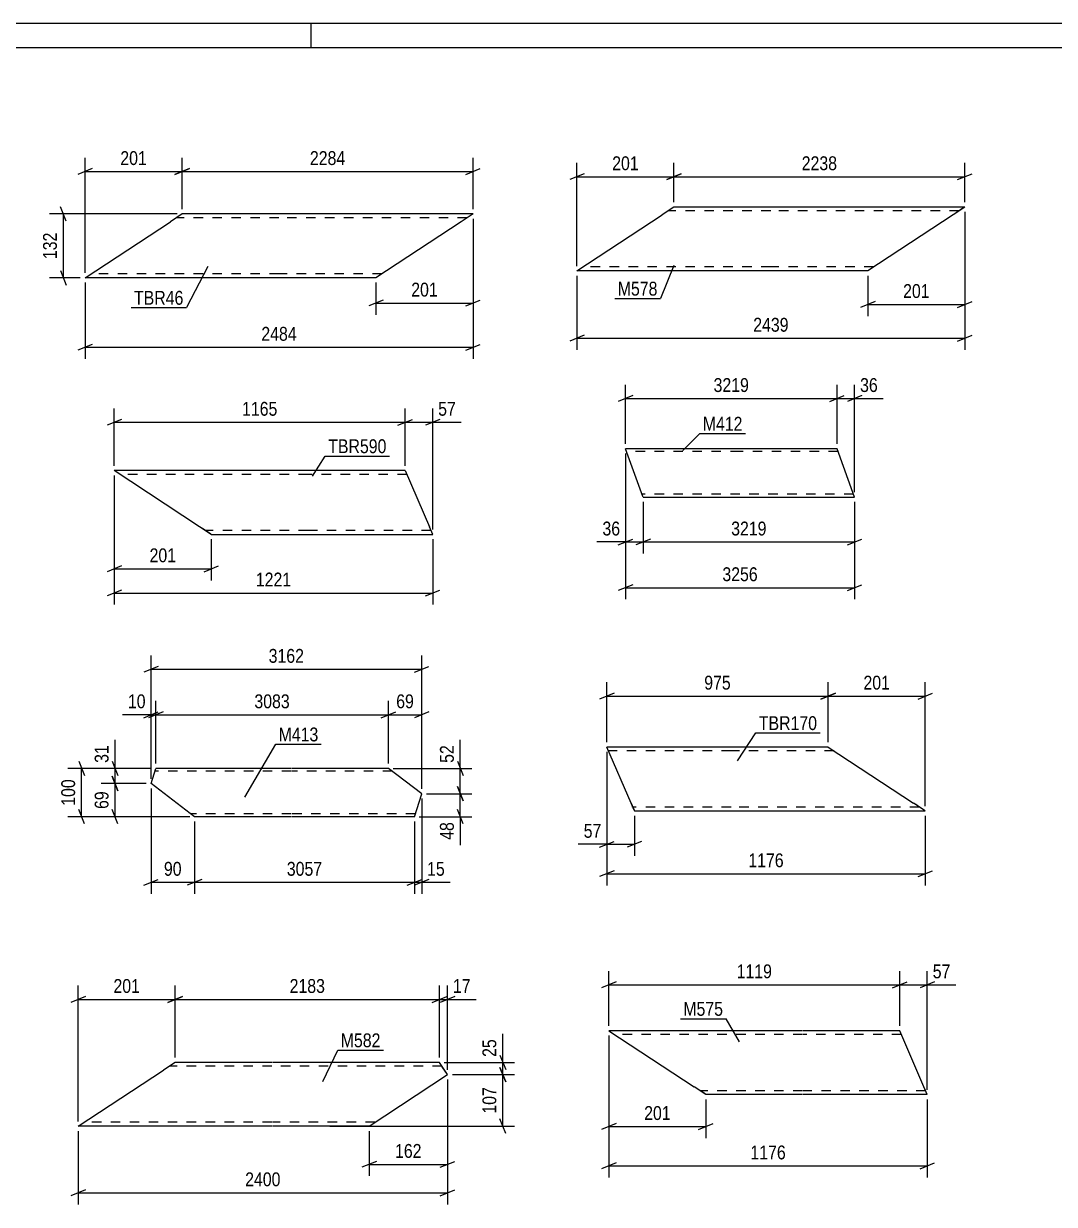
# Model space of a CAD drawing. Header units: millimetres. Extents: x 0 to 594, y 0 to 420.
# Drawn here: x 114.6 to 327.7, y 175.8 to 420 of the extents above; entities that cross this region are included whole.
import ezdxf

# ---------------------------------------------------------------- set-up
doc = ezdxf.new("R2010")
doc.units = ezdxf.units.MM
doc.linetypes.add('DXK_LINE_DOT2', pattern=[3.9198, 1.9599, -1.9599])
doc.styles.add('Arial Narrow', font='ARIALN.TTF', dxfattribs={"height": 0.2})

# ---------------------------------------------------------------- blocks, each defined once
blk = doc.blocks.new('Unknown-232815401-21763')
at = {"color": 5, "linetype": 'Continuous'}
for p, q in [((594, 420), (0, 420)), ((174, 415), (174, 420)), ((589, 415), (5, 415))]:
    blk.add_line(p, q, dxfattribs=at)
blk = doc.blocks.new('Part-232815401-33241 - 33240')
at = {"color": 2, "linetype": 'Continuous'}
for p, q in [((127.27, 367.44), (144.91, 379.04)), ((147.34, 380.64), (144.91, 379.04)), ((167.34, 380.64), (147.34, 380.64)), ((207.51, 380.64), (167.44, 380.64)), ((205.07, 379.04), (187.44, 367.44)), ((207.51, 380.64), (205.07, 379.04)), ((167.34, 367.44), (127.27, 367.44)), ((187.44, 367.44), (167.44, 367.44))]:
    blk.add_line(p, q, dxfattribs=at)
at = {"color": 7, "linetype": 'DXK_LINE_DOT2'}
for p, q in [((167.34, 379.84), (146.12, 379.84)), ((206.29, 379.84), (167.44, 379.84)), ((207.32, 380.52), (205.07, 379.04)), ((129.7, 369.04), (129.7, 369.04)), ((129.7, 369.04), (129.7, 369.04)), ((189.87, 369.04), (189.87, 369.04)), ((189.87, 369.04), (189.87, 369.04)), ((167.34, 368.24), (128.49, 368.24)), ((188.65, 368.24), (167.44, 368.24))]:
    blk.add_line(p, q, dxfattribs=at)
blk = doc.blocks.new('Part-232815401-33293 - 33292')
at = {"color": 2, "linetype": 'Continuous'}
for p, q in [((249.07, 382.07), (246.63, 380.47)), ((269.07, 382.07), (249.07, 382.07)), ((309.23, 382.07), (269.17, 382.07)), ((309.23, 382.07), (306.8, 380.47)), ((229, 368.87), (246.63, 380.47)), ((306.8, 380.47), (289.17, 368.87)), ((269.07, 368.87), (229, 368.87)), ((289.17, 368.87), (269.17, 368.87))]:
    blk.add_line(p, q, dxfattribs=at)
at = {"color": 7, "linetype": 'DXK_LINE_DOT2'}
for p, q in [((269.07, 381.27), (247.85, 381.27)), ((308.02, 381.27), (269.17, 381.27)), ((309.05, 381.95), (306.8, 380.47)), ((269.07, 369.67), (230.21, 369.67)), ((231.43, 370.47), (231.43, 370.47)), ((290.38, 369.67), (269.17, 369.67)), ((291.6, 370.47), (291.6, 370.47))]:
    blk.add_line(p, q, dxfattribs=at)
blk = doc.blocks.new('Part-232815401-33248 - 33247')
at = {"color": 2, "linetype": 'Continuous'}
for p, q in [((173.38, 327.56), (133.31, 327.56)), ((150.95, 315.96), (133.31, 327.56)), ((193.48, 327.56), (173.48, 327.56)), ((193.48, 327.56), (198.48, 315.96)), ((153.38, 314.36), (150.95, 315.96)), ((199.17, 314.36), (198.48, 315.96)), ((153.38, 314.36), (173.38, 314.36)), ((173.48, 314.36), (199.17, 314.36))]:
    blk.add_line(p, q, dxfattribs=at)
at = {"color": 7, "linetype": 'DXK_LINE_DOT2'}
for p, q in [((173.38, 326.76), (134.53, 326.76)), ((135.75, 325.96), (135.75, 325.96)), ((135.75, 325.96), (135.75, 325.96)), ((193.83, 326.76), (173.48, 326.76)), ((153.2, 314.48), (150.95, 315.96)), ((173.38, 315.16), (152.17, 315.16)), ((198.83, 315.16), (173.48, 315.16)), ((198.8, 315.22), (198.62, 315.65)), ((198.83, 315.16), (198.8, 315.22))]:
    blk.add_line(p, q, dxfattribs=at)
blk = doc.blocks.new('Part-232815401-33267 - 33266')
at = {"color": 2, "linetype": 'Continuous'}
for p, q in [((145.92, 205.19), (143.48, 203.59)), ((165.92, 205.19), (145.92, 205.19)), ((200.56, 205.19), (166.02, 205.19)), ((202.23, 202.65), (200.56, 205.19)), ((200.56, 205.19), (200.56, 205.19)), ((125.85, 191.99), (143.48, 203.59)), ((186.02, 191.99), (202.23, 202.65)), ((165.92, 191.99), (125.85, 191.99)), ((186.02, 191.99), (166.02, 191.99))]:
    blk.add_line(p, q, dxfattribs=at)
at = {"color": 7, "linetype": 'DXK_LINE_DOT2'}
for p, q in [((202.23, 202.65), (200.56, 205.19)), ((165.92, 204.39), (144.7, 204.39)), ((201.09, 204.39), (166.02, 204.39)), ((201.13, 204.33), (201.09, 204.39)), ((201.24, 204.15), (201.21, 204.2)), ((128.28, 193.59), (128.28, 193.59)), ((165.92, 192.79), (127.06, 192.79)), ((187.23, 192.79), (166.02, 192.79))]:
    blk.add_line(p, q, dxfattribs=at)
blk = doc.blocks.new('Part-232815401-33274 - 33273')
at = {"color": 2, "linetype": 'Continuous'}
for p, q in [((275.67, 211.73), (235.6, 211.73)), ((235.6, 211.73), (253.24, 200.13)), ((295.77, 211.73), (275.77, 211.73)), ((300.77, 200.13), (295.77, 211.73)), ((255.67, 198.53), (253.24, 200.13)), ((275.67, 198.53), (255.67, 198.53)), ((301.46, 198.53), (275.77, 198.53)), ((301.46, 198.53), (300.77, 200.13))]:
    blk.add_line(p, q, dxfattribs=at)
at = {"color": 7, "linetype": 'DXK_LINE_DOT2'}
for p, q in [((275.67, 210.93), (236.82, 210.93)), ((238.04, 210.13), (238.04, 210.13)), ((296.12, 210.93), (275.77, 210.93)), ((255.49, 198.65), (253.24, 200.13)), ((275.67, 199.33), (254.46, 199.33)), ((301.12, 199.33), (275.77, 199.33)), ((301.09, 199.39), (300.91, 199.82)), ((301.12, 199.33), (301.09, 199.39))]:
    blk.add_line(p, q, dxfattribs=at)
blk = doc.blocks.new('Part-232815401-33348 - 33347')
at = {"color": 2, "linetype": 'Continuous'}
for p, q in [((260.87, 270.39), (235.18, 270.39)), ((240.18, 258.79), (235.18, 270.39)), ((280.97, 270.39), (260.97, 270.39)), ((280.97, 270.39), (298.6, 258.79)), ((240.18, 258.79), (240.87, 257.19)), ((240.87, 257.19), (260.87, 257.19)), ((260.97, 257.19), (301.04, 257.19)), ((301.04, 257.19), (298.6, 258.79))]:
    blk.add_line(p, q, dxfattribs=at)
at = {"color": 7, "linetype": 'DXK_LINE_DOT2'}
for p, q in [((260.87, 269.59), (235.52, 269.59)), ((282.19, 269.59), (260.97, 269.59)), ((283.4, 268.79), (283.4, 268.79)), ((283.4, 268.79), (283.4, 268.79)), ((240.82, 257.31), (240.18, 258.79)), ((240.52, 257.99), (240.5, 258.05)), ((260.87, 257.99), (240.52, 257.99)), ((299.82, 257.99), (260.97, 257.99)), ((299.82, 257.99), (299.07, 258.49))]:
    blk.add_line(p, q, dxfattribs=at)
blk = doc.blocks.new('Part-232815401-35733 - 35732')
at = {"color": 2, "linetype": 'Continuous'}
for p, q in [((242.66, 322.18), (239.05, 332.09)), ((262.69, 332.09), (239.05, 332.09)), ((282.79, 332.09), (262.79, 332.09)), ((286.43, 322.09), (282.79, 332.09)), ((242.69, 322.09), (242.66, 322.18)), ((242.69, 322.09), (262.69, 322.09)), ((262.79, 322.09), (286.43, 322.09))]:
    blk.add_line(p, q, dxfattribs=at)
at = {"color": 7, "linetype": 'DXK_LINE_DOT2'}
for p, q in [((262.69, 331.49), (239.27, 331.49)), ((283.01, 331.49), (262.79, 331.49)), ((262.69, 322.69), (242.47, 322.69)), ((286.21, 322.69), (262.79, 322.69))]:
    blk.add_line(p, q, dxfattribs=at)
blk = doc.blocks.new('Part-232815401-35741 - 35740')
at = {"color": 2, "linetype": 'Continuous'}
for p, q in [((140.91, 262.85), (141.89, 265.99)), ((169.91, 265.99), (141.89, 265.99)), ((190.01, 265.99), (170.01, 265.99)), ((196.89, 260.75), (190.01, 265.99)), ((149.91, 255.99), (140.91, 262.85)), ((195.4, 255.99), (196.89, 260.75)), ((169.91, 255.99), (149.91, 255.99)), ((195.4, 255.99), (170.01, 255.99))]:
    blk.add_line(p, q, dxfattribs=at)
at = {"color": 7, "linetype": 'DXK_LINE_DOT2'}
for p, q in [((169.91, 265.39), (141.71, 265.39)), ((190.79, 265.39), (170.01, 265.39)), ((169.91, 256.59), (149.12, 256.59)), ((195.59, 256.59), (170.01, 256.59))]:
    blk.add_line(p, q, dxfattribs=at)
blk = doc.blocks.new('StraightDimension-232815401-37991 - 33240')
at = {"color": 7, "linetype": 'Continuous'}
for p, q in [((147.34, 381.64), (147.34, 392.26)), ((207.51, 381.64), (207.51, 392.26)), ((148.84, 390.01), (145.84, 388.81)), ((147.34, 389.41), (207.51, 389.41)), ((206.01, 388.81), (209.01, 390.01))]:
    blk.add_line(p, q, dxfattribs=at)
at = {"color": 0}
blk.add_wipeout([(181.68, 390.16), (181.68, 394.36), (173.17, 394.36), (173.17, 390.16)], dxfattribs=at)
at = {"color": 3, "style": 'Arial Narrow'}
blk.add_text('2284', height=2.863, dxfattribs=at).set_placement((173.77, 390.76))
blk = doc.blocks.new('StraightDimension-232815401-33711 - 33240')
at = {"color": 7, "linetype": 'Continuous'}
for p, q in [((207.51, 379.64), (207.51, 359.81)), ((187.44, 366.44), (187.44, 359.81)), ((188.94, 362.81), (185.94, 361.61)), ((187.44, 362.21), (207.51, 362.21)), ((206.01, 361.61), (209.01, 362.81))]:
    blk.add_line(p, q, dxfattribs=at)
at = {"color": 0}
blk.add_wipeout([(200.81, 362.96), (200.81, 367.16), (194.13, 367.16), (194.13, 362.96)], dxfattribs=at)
at = {"color": 3, "style": 'Arial Narrow'}
blk.add_text('201', height=2.863, dxfattribs=at).set_placement((194.73, 363.56))
blk = doc.blocks.new('StraightDimension-232815401-37992 - 33240')
at = {"color": 7, "linetype": 'Continuous'}
for p, q in [((127.27, 368.44), (127.27, 392.26)), ((147.34, 381.64), (147.34, 392.26)), ((128.77, 390.01), (125.77, 388.81)), ((127.27, 389.41), (147.34, 389.41)), ((145.84, 388.81), (148.84, 390.01))]:
    blk.add_line(p, q, dxfattribs=at)
at = {"color": 0}
blk.add_wipeout([(140.65, 390.16), (140.65, 394.36), (133.96, 394.36), (133.96, 390.16)], dxfattribs=at)
at = {"color": 3, "style": 'Arial Narrow'}
blk.add_text('201', height=2.863, dxfattribs=at).set_placement((134.56, 390.76))
blk = doc.blocks.new('StraightDimension-232815401-33725 - 33240')
at = {"color": 7, "linetype": 'Continuous'}
for p, q in [((123.39, 379.14), (122.19, 382.14)), ((146.34, 380.64), (119.94, 380.64)), ((122.79, 367.44), (122.79, 380.64)), ((122.19, 368.94), (123.39, 365.94)), ((126.27, 367.44), (119.94, 367.44))]:
    blk.add_line(p, q, dxfattribs=at)
at = {"color": 0}
blk.add_wipeout([(122.04, 377.38), (117.84, 377.38), (117.84, 370.7), (122.04, 370.7)], dxfattribs=at)
at = {"color": 3, "style": 'Arial Narrow'}
blk.add_text('132', height=2.863, rotation=90.0002, dxfattribs=at).set_placement((121.44, 371.3))
blk = doc.blocks.new('StraightDimension-232815401-33731 - 33240')
at = {"color": 7, "linetype": 'Continuous'}
for p, q in [((207.51, 379.64), (207.51, 350.67)), ((127.27, 366.44), (127.27, 350.67)), ((128.77, 353.67), (125.77, 352.47)), ((127.27, 353.07), (207.51, 353.07)), ((206.01, 352.47), (209.01, 353.67))]:
    blk.add_line(p, q, dxfattribs=at)
at = {"color": 0}
blk.add_wipeout([(171.65, 353.82), (171.65, 358.02), (163.13, 358.02), (163.13, 353.82)], dxfattribs=at)
at = {"color": 3, "style": 'Arial Narrow'}
blk.add_text('2484', height=2.863, dxfattribs=at).set_placement((163.73, 354.42))
blk = doc.blocks.new('StraightDimension-232815401-35828 - 33292')
at = {"color": 7, "linetype": 'Continuous'}
for p, q in [((229, 369.87), (229, 391.19)), ((249.07, 383.07), (249.07, 391.19)), ((230.5, 388.94), (227.5, 387.74)), ((229, 388.34), (249.07, 388.34)), ((247.57, 387.74), (250.57, 388.94))]:
    blk.add_line(p, q, dxfattribs=at)
at = {"color": 0}
blk.add_wipeout([(242.37, 389.09), (242.37, 393.29), (235.69, 393.29), (235.69, 389.09)], dxfattribs=at)
at = {"color": 3, "style": 'Arial Narrow'}
blk.add_text('201', height=2.863, dxfattribs=at).set_placement((236.29, 389.69))
blk = doc.blocks.new('StraightDimension-232815401-33849 - 33292')
at = {"color": 7, "linetype": 'Continuous'}
for p, q in [((309.23, 381.07), (309.23, 359.51)), ((289.17, 367.87), (289.17, 359.51)), ((290.67, 362.51), (287.67, 361.31)), ((289.17, 361.91), (309.23, 361.91)), ((307.73, 361.31), (310.73, 362.51))]:
    blk.add_line(p, q, dxfattribs=at)
at = {"color": 0}
blk.add_wipeout([(302.54, 362.66), (302.54, 366.86), (295.86, 366.86), (295.86, 362.66)], dxfattribs=at)
at = {"color": 3, "style": 'Arial Narrow'}
blk.add_text('201', height=2.863, dxfattribs=at).set_placement((296.46, 363.26))
blk = doc.blocks.new('StraightDimension-232815401-33869 - 33292')
at = {"color": 7, "linetype": 'Continuous'}
for p, q in [((309.23, 381.07), (309.23, 352.54)), ((229, 367.87), (229, 352.54)), ((230.5, 355.54), (227.5, 354.34)), ((229, 354.94), (309.23, 354.94)), ((307.73, 354.34), (310.73, 355.54))]:
    blk.add_line(p, q, dxfattribs=at)
at = {"color": 0}
blk.add_wipeout([(273.37, 355.69), (273.37, 359.89), (264.86, 359.89), (264.86, 355.69)], dxfattribs=at)
at = {"color": 3, "style": 'Arial Narrow'}
blk.add_text('2439', height=2.863, dxfattribs=at).set_placement((265.46, 356.29))
blk = doc.blocks.new('StraightDimension-232815401-35827 - 33292')
at = {"color": 7, "linetype": 'Continuous'}
for p, q in [((249.07, 383.07), (249.07, 391.19)), ((309.23, 383.07), (309.23, 391.19)), ((250.57, 388.94), (247.57, 387.74)), ((249.07, 388.34), (309.23, 388.34)), ((307.73, 387.74), (310.73, 388.94))]:
    blk.add_line(p, q, dxfattribs=at)
at = {"color": 0}
blk.add_wipeout([(283.41, 389.09), (283.41, 393.29), (274.89, 393.29), (274.89, 389.09)], dxfattribs=at)
at = {"color": 3, "style": 'Arial Narrow'}
blk.add_text('2238', height=2.863, dxfattribs=at).set_placement((275.49, 389.69))
blk = doc.blocks.new('StraightDimension-232815401-38019 - 33247')
at = {"color": 7, "linetype": 'Continuous'}
for p, q in [((133.31, 326.56), (133.31, 304.86)), ((153.38, 313.36), (153.38, 304.86)), ((134.81, 307.86), (131.81, 306.66)), ((151.88, 306.66), (154.88, 307.86)), ((133.31, 307.26), (153.38, 307.26))]:
    blk.add_line(p, q, dxfattribs=at)
at = {"color": 0}
blk.add_wipeout([(146.69, 308.01), (146.69, 312.21), (140.01, 312.21), (140.01, 308.01)], dxfattribs=at)
at = {"color": 3, "style": 'Arial Narrow'}
blk.add_text('201', height=2.863, dxfattribs=at).set_placement((140.61, 308.61))
blk = doc.blocks.new('StraightDimension-232815401-33761 - 33247')
at = {"color": 7, "linetype": 'Continuous'}
for p, q in [((133.31, 326.56), (133.31, 299.85)), ((199.17, 313.36), (199.17, 299.85)), ((134.81, 302.85), (131.81, 301.65)), ((197.67, 301.65), (200.67, 302.85)), ((133.31, 302.25), (199.17, 302.25))]:
    blk.add_line(p, q, dxfattribs=at)
at = {"color": 0}
blk.add_wipeout([(170.5, 303), (170.5, 307.2), (161.99, 307.2), (161.99, 303)], dxfattribs=at)
at = {"color": 3, "style": 'Arial Narrow'}
blk.add_text('1221', height=2.863, dxfattribs=at).set_placement((162.59, 303.6))
blk = doc.blocks.new('StraightDimension-232815401-36069 - 33247')
at = {"color": 7, "linetype": 'Continuous'}
for p, q in [((193.48, 328.56), (193.48, 340.41)), ((199.17, 315.36), (199.17, 340.41)), ((191.98, 336.96), (194.98, 338.16)), ((193.48, 337.56), (199.17, 337.56)), ((200.67, 338.16), (197.67, 336.96))]:
    blk.add_line(p, q, dxfattribs=at)
at = {"color": 0}
blk.add_wipeout([(204.56, 338.31), (204.56, 342.51), (199.7, 342.51), (199.7, 338.31)], dxfattribs=at)
at = {"color": 7, "linetype": 'Continuous'}
blk.add_line((199.17, 337.56), (205.08, 337.56), dxfattribs=at)
blk.add_line((199.17, 337.56), (205.08, 337.56), dxfattribs=at)
at = {"color": 3, "style": 'Arial Narrow'}
blk.add_text('57', height=2.863, dxfattribs=at).set_placement((200.3, 338.91))
blk = doc.blocks.new('StraightDimension-232815401-36070 - 33247')
at = {"color": 7, "linetype": 'Continuous'}
for p, q in [((133.31, 328.56), (133.31, 340.41)), ((193.48, 328.56), (193.48, 340.41)), ((134.81, 338.16), (131.81, 336.96)), ((133.31, 337.56), (193.48, 337.56)), ((191.98, 336.96), (194.98, 338.16))]:
    blk.add_line(p, q, dxfattribs=at)
at = {"color": 0}
blk.add_wipeout([(167.65, 338.31), (167.65, 342.51), (159.14, 342.51), (159.14, 338.31)], dxfattribs=at)
at = {"color": 3, "style": 'Arial Narrow'}
blk.add_text('1165', height=2.863, dxfattribs=at).set_placement((159.74, 338.91))
blk = doc.blocks.new('StraightDimension-232815401-33778 - 33266')
at = {"color": 7, "linetype": 'Continuous'}
for p, q in [((213.07, 204.15), (214.27, 201.15)), ((203.23, 202.65), (216.07, 202.65)), ((213.67, 191.99), (213.67, 202.65)), ((214.27, 190.49), (213.07, 193.49)), ((177.9, 191.99), (216.07, 191.99))]:
    blk.add_line(p, q, dxfattribs=at)
at = {"color": 0}
blk.add_wipeout([(212.92, 200.66), (208.72, 200.66), (208.72, 193.98), (212.92, 193.98)], dxfattribs=at)
at = {"color": 3, "style": 'Arial Narrow'}
blk.add_text('107', height=2.863, rotation=90.0002, dxfattribs=at).set_placement((212.32, 194.58))
blk = doc.blocks.new('StraightDimension-232815401-36578 - 33266')
at = {"color": 7, "linetype": 'Continuous'}
for p, q in [((145.92, 206.19), (145.92, 221.05)), ((200.56, 206.19), (200.56, 221.05)), ((147.42, 218.8), (144.42, 217.6)), ((145.92, 218.2), (200.56, 218.2)), ((199.06, 217.6), (202.06, 218.8))]:
    blk.add_line(p, q, dxfattribs=at)
at = {"color": 0}
blk.add_wipeout([(177.49, 218.95), (177.49, 223.15), (168.98, 223.15), (168.98, 218.95)], dxfattribs=at)
at = {"color": 3, "style": 'Arial Narrow'}
blk.add_text('2183', height=2.863, dxfattribs=at).set_placement((169.58, 219.55))
blk = doc.blocks.new('StraightDimension-232815401-33773 - 33266')
at = {"color": 7, "linetype": 'Continuous'}
for p, q in [((202.23, 201.65), (202.23, 181.69)), ((186.02, 190.99), (186.02, 181.69)), ((187.52, 184.69), (184.52, 183.49)), ((186.02, 184.09), (202.23, 184.09)), ((200.73, 183.49), (203.73, 184.69))]:
    blk.add_line(p, q, dxfattribs=at)
at = {"color": 0}
blk.add_wipeout([(197.46, 184.84), (197.46, 189.04), (190.78, 189.04), (190.78, 184.84)], dxfattribs=at)
at = {"color": 3, "style": 'Arial Narrow'}
blk.add_text('162', height=2.863, dxfattribs=at).set_placement((191.38, 185.44))
blk = doc.blocks.new('StraightDimension-232815401-33777 - 33266')
at = {"color": 7, "linetype": 'Continuous'}
for p, q in [((201.56, 205.19), (216.07, 205.19)), ((213.07, 206.69), (214.27, 203.69)), ((213.67, 202.65), (213.67, 205.19)), ((214.27, 201.15), (213.07, 204.15)), ((203.23, 202.65), (216.07, 202.65))]:
    blk.add_line(p, q, dxfattribs=at)
at = {"color": 0}
blk.add_wipeout([(212.92, 210.57), (208.72, 210.57), (208.72, 205.71), (212.92, 205.71)], dxfattribs=at)
at = {"color": 7, "linetype": 'Continuous'}
blk.add_line((213.67, 205.19), (213.67, 211.09), dxfattribs=at)
blk.add_line((213.67, 205.19), (213.67, 211.09), dxfattribs=at)
at = {"color": 3, "style": 'Arial Narrow'}
blk.add_text('25', height=2.863, rotation=90.0002, dxfattribs=at).set_placement((212.32, 206.31))
blk = doc.blocks.new('StraightDimension-232815401-33791 - 33266')
at = {"color": 7, "linetype": 'Continuous'}
for p, q in [((202.23, 201.65), (202.23, 175.82)), ((125.85, 190.99), (125.85, 175.82)), ((127.35, 178.82), (124.35, 177.62)), ((200.73, 177.62), (203.73, 178.82)), ((125.85, 178.22), (202.23, 178.22))]:
    blk.add_line(p, q, dxfattribs=at)
at = {"color": 0}
blk.add_wipeout([(168.29, 178.97), (168.29, 183.17), (159.78, 183.17), (159.78, 178.97)], dxfattribs=at)
at = {"color": 3, "style": 'Arial Narrow'}
blk.add_text('2400', height=2.863, dxfattribs=at).set_placement((160.38, 179.57))
blk = doc.blocks.new('StraightDimension-232815401-36577 - 33266')
at = {"color": 7, "linetype": 'Continuous'}
for p, q in [((200.56, 206.19), (200.56, 221.05)), ((202.23, 203.65), (202.23, 221.05)), ((199.06, 217.6), (202.06, 218.8)), ((200.56, 218.2), (202.23, 218.2)), ((203.73, 218.8), (200.73, 217.6))]:
    blk.add_line(p, q, dxfattribs=at)
at = {"color": 0}
blk.add_wipeout([(207.61, 218.95), (207.61, 223.15), (202.75, 223.15), (202.75, 218.95)], dxfattribs=at)
at = {"color": 7, "linetype": 'Continuous'}
blk.add_line((202.23, 218.2), (208.13, 218.2), dxfattribs=at)
blk.add_line((202.23, 218.2), (208.13, 218.2), dxfattribs=at)
at = {"color": 3, "style": 'Arial Narrow'}
blk.add_text('17', height=2.863, dxfattribs=at).set_placement((203.35, 219.55))
blk = doc.blocks.new('StraightDimension-232815401-36579 - 33266')
at = {"color": 7, "linetype": 'Continuous'}
for p, q in [((125.85, 192.99), (125.85, 221.05)), ((145.92, 206.19), (145.92, 221.05)), ((127.35, 218.8), (124.35, 217.6)), ((125.85, 218.2), (145.92, 218.2)), ((144.42, 217.6), (147.42, 218.8))]:
    blk.add_line(p, q, dxfattribs=at)
at = {"color": 0}
blk.add_wipeout([(139.22, 218.95), (139.22, 223.15), (132.54, 223.15), (132.54, 218.95)], dxfattribs=at)
at = {"color": 3, "style": 'Arial Narrow'}
blk.add_text('201', height=2.863, dxfattribs=at).set_placement((133.14, 219.55))
blk = doc.blocks.new('StraightDimension-232815401-33795 - 33273')
at = {"color": 7, "linetype": 'Continuous'}
for p, q in [((235.6, 210.73), (235.6, 189.52)), ((255.67, 197.53), (255.67, 189.52)), ((237.1, 192.52), (234.1, 191.32)), ((235.6, 191.92), (255.67, 191.92)), ((254.17, 191.32), (257.17, 192.52))]:
    blk.add_line(p, q, dxfattribs=at)
at = {"color": 0}
blk.add_wipeout([(248.98, 192.67), (248.98, 196.87), (242.3, 196.87), (242.3, 192.67)], dxfattribs=at)
at = {"color": 3, "style": 'Arial Narrow'}
blk.add_text('201', height=2.863, dxfattribs=at).set_placement((242.9, 193.27))
blk = doc.blocks.new('StraightDimension-232815401-38738 - 33273')
at = {"color": 7, "linetype": 'Continuous'}
for p, q in [((235.6, 212.73), (235.6, 224.08)), ((295.77, 212.73), (295.77, 224.08)), ((237.1, 221.83), (234.1, 220.63)), ((235.6, 221.23), (295.77, 221.23)), ((294.27, 220.63), (297.27, 221.83))]:
    blk.add_line(p, q, dxfattribs=at)
at = {"color": 0}
blk.add_wipeout([(269.94, 221.98), (269.94, 226.18), (261.43, 226.18), (261.43, 221.98)], dxfattribs=at)
at = {"color": 3, "style": 'Arial Narrow'}
blk.add_text('1119', height=2.863, dxfattribs=at).set_placement((262.03, 222.58))
blk = doc.blocks.new('StraightDimension-232815401-33815 - 33273')
at = {"color": 7, "linetype": 'Continuous'}
for p, q in [((235.6, 210.73), (235.6, 181.38)), ((301.46, 197.53), (301.46, 181.38)), ((237.1, 184.38), (234.1, 183.18)), ((235.6, 183.78), (301.46, 183.78)), ((299.96, 183.18), (302.96, 184.38))]:
    blk.add_line(p, q, dxfattribs=at)
at = {"color": 0}
blk.add_wipeout([(272.79, 184.53), (272.79, 188.73), (264.28, 188.73), (264.28, 184.53)], dxfattribs=at)
at = {"color": 3, "style": 'Arial Narrow'}
blk.add_text('1176', height=2.863, dxfattribs=at).set_placement((264.88, 185.13))
blk = doc.blocks.new('StraightDimension-232815401-38737 - 33273')
at = {"color": 7, "linetype": 'Continuous'}
for p, q in [((295.77, 212.73), (295.77, 224.08)), ((301.46, 199.53), (301.46, 224.08)), ((294.27, 220.63), (297.27, 221.83)), ((295.77, 221.23), (301.46, 221.23)), ((302.96, 221.83), (299.96, 220.63))]:
    blk.add_line(p, q, dxfattribs=at)
at = {"color": 0}
blk.add_wipeout([(306.85, 221.98), (306.85, 226.18), (301.99, 226.18), (301.99, 221.98)], dxfattribs=at)
at = {"color": 7, "linetype": 'Continuous'}
blk.add_line((301.46, 221.23), (307.37, 221.23), dxfattribs=at)
blk.add_line((301.46, 221.23), (307.37, 221.23), dxfattribs=at)
at = {"color": 3, "style": 'Arial Narrow'}
blk.add_text('57', height=2.863, dxfattribs=at).set_placement((302.59, 222.58))
blk = doc.blocks.new('StraightDimension-232815401-33977 - 33347')
at = {"color": 7, "linetype": 'Continuous'}
for p, q in [((235.18, 269.39), (235.18, 241.79)), ((301.04, 256.19), (301.04, 241.79)), ((236.68, 244.79), (233.68, 243.59)), ((235.18, 244.19), (301.04, 244.19)), ((299.54, 243.59), (302.54, 244.79))]:
    blk.add_line(p, q, dxfattribs=at)
at = {"color": 0}
blk.add_wipeout([(272.36, 244.94), (272.36, 249.14), (263.85, 249.14), (263.85, 244.94)], dxfattribs=at)
at = {"color": 3, "style": 'Arial Narrow'}
blk.add_text('1176', height=2.863, dxfattribs=at).set_placement((264.45, 245.54))
blk = doc.blocks.new('StraightDimension-232815401-38711 - 33347')
at = {"color": 7, "linetype": 'Continuous'}
for p, q in [((235.18, 271.39), (235.18, 283.78)), ((280.97, 271.39), (280.97, 283.78)), ((236.68, 281.53), (233.68, 280.33)), ((235.18, 280.93), (280.97, 280.93)), ((279.47, 280.33), (282.47, 281.53))]:
    blk.add_line(p, q, dxfattribs=at)
at = {"color": 0}
blk.add_wipeout([(261.42, 281.68), (261.42, 285.88), (254.73, 285.88), (254.73, 281.68)], dxfattribs=at)
at = {"color": 3, "style": 'Arial Narrow'}
blk.add_text('975', height=2.863, dxfattribs=at).set_placement((255.33, 282.28))
blk = doc.blocks.new('StraightDimension-232815401-33957 - 33347')
at = {"color": 7, "linetype": 'Continuous'}
for p, q in [((235.18, 269.39), (235.18, 247.88)), ((240.87, 256.19), (240.87, 247.88)), ((233.68, 249.68), (236.68, 250.88)), ((235.18, 250.28), (240.87, 250.28)), ((242.37, 250.88), (239.37, 249.68))]:
    blk.add_line(p, q, dxfattribs=at)
at = {"color": 0}
blk.add_wipeout([(234.65, 251.03), (234.65, 255.23), (229.8, 255.23), (229.8, 251.03)], dxfattribs=at)
at = {"color": 7, "linetype": 'Continuous'}
blk.add_line((235.18, 250.28), (229.27, 250.28), dxfattribs=at)
blk.add_line((235.18, 250.28), (229.27, 250.28), dxfattribs=at)
at = {"color": 3, "style": 'Arial Narrow'}
blk.add_text('57', height=2.863, dxfattribs=at).set_placement((230.4, 251.63))
blk = doc.blocks.new('StraightDimension-232815401-38710 - 33347')
at = {"color": 7, "linetype": 'Continuous'}
for p, q in [((280.97, 271.39), (280.97, 283.78)), ((301.04, 258.19), (301.04, 283.78)), ((282.47, 281.53), (279.47, 280.33)), ((280.97, 280.93), (301.04, 280.93)), ((299.54, 280.33), (302.54, 281.53))]:
    blk.add_line(p, q, dxfattribs=at)
at = {"color": 0}
blk.add_wipeout([(294.35, 281.68), (294.35, 285.88), (287.66, 285.88), (287.66, 281.68)], dxfattribs=at)
at = {"color": 3, "style": 'Arial Narrow'}
blk.add_text('201', height=2.863, dxfattribs=at).set_placement((288.26, 282.28))
blk = doc.blocks.new('StraightDimension-232815401-36507 - 35732')
at = {"color": 7, "linetype": 'Continuous'}
for p, q in [((242.69, 321.09), (242.69, 310.4)), ((286.43, 321.09), (286.43, 310.4)), ((244.19, 313.4), (241.19, 312.2)), ((242.69, 312.8), (286.43, 312.8)), ((284.93, 312.2), (287.93, 313.4))]:
    blk.add_line(p, q, dxfattribs=at)
at = {"color": 0}
blk.add_wipeout([(268.82, 313.55), (268.82, 317.75), (260.3, 317.75), (260.3, 313.55)], dxfattribs=at)
at = {"color": 3, "style": 'Arial Narrow'}
blk.add_text('3219', height=2.863, dxfattribs=at).set_placement((260.9, 314.15))
blk = doc.blocks.new('StraightDimension-232815401-36508 - 35732')
at = {"color": 7, "linetype": 'Continuous'}
for p, q in [((239.05, 331.09), (239.05, 310.4)), ((242.69, 321.09), (242.69, 310.4)), ((237.55, 312.2), (240.55, 313.4)), ((239.05, 312.8), (242.69, 312.8)), ((244.19, 313.4), (241.19, 312.2))]:
    blk.add_line(p, q, dxfattribs=at)
at = {"color": 0}
blk.add_wipeout([(238.53, 313.55), (238.53, 317.75), (233.67, 317.75), (233.67, 313.55)], dxfattribs=at)
at = {"color": 7, "linetype": 'Continuous'}
blk.add_line((239.05, 312.8), (233.14, 312.8), dxfattribs=at)
blk.add_line((239.05, 312.8), (233.14, 312.8), dxfattribs=at)
at = {"color": 3, "style": 'Arial Narrow'}
blk.add_text('36', height=2.863, dxfattribs=at).set_placement((234.27, 314.15))
blk = doc.blocks.new('StraightDimension-232815401-36470 - 35732')
at = {"color": 7, "linetype": 'Continuous'}
for p, q in [((282.79, 333.09), (282.79, 345.32)), ((286.43, 323.09), (286.43, 345.32)), ((281.29, 341.87), (284.29, 343.07)), ((282.79, 342.47), (286.43, 342.47)), ((287.93, 343.07), (284.93, 341.87))]:
    blk.add_line(p, q, dxfattribs=at)
at = {"color": 0}
blk.add_wipeout([(291.81, 343.22), (291.81, 347.42), (286.96, 347.42), (286.96, 343.22)], dxfattribs=at)
at = {"color": 7, "linetype": 'Continuous'}
blk.add_line((286.43, 342.47), (292.34, 342.47), dxfattribs=at)
blk.add_line((286.43, 342.47), (292.34, 342.47), dxfattribs=at)
at = {"color": 3, "style": 'Arial Narrow'}
blk.add_text('36', height=2.863, dxfattribs=at).set_placement((287.56, 343.82))
blk = doc.blocks.new('StraightDimension-232815401-36471 - 35732')
at = {"color": 7, "linetype": 'Continuous'}
for p, q in [((239.05, 333.09), (239.05, 345.32)), ((282.79, 333.09), (282.79, 345.32)), ((240.55, 343.07), (237.55, 341.87)), ((239.05, 342.47), (282.79, 342.47)), ((281.29, 341.87), (284.29, 343.07))]:
    blk.add_line(p, q, dxfattribs=at)
at = {"color": 0}
blk.add_wipeout([(265.18, 343.22), (265.18, 347.42), (256.66, 347.42), (256.66, 343.22)], dxfattribs=at)
at = {"color": 3, "style": 'Arial Narrow'}
blk.add_text('3219', height=2.863, dxfattribs=at).set_placement((257.26, 343.82))
blk = doc.blocks.new('StraightDimension-232815401-36544 - 35732')
at = {"color": 7, "linetype": 'Continuous'}
for p, q in [((239.05, 331.09), (239.05, 300.95)), ((286.43, 321.09), (286.43, 300.95)), ((240.55, 303.95), (237.55, 302.75)), ((239.05, 303.35), (286.43, 303.35)), ((284.93, 302.75), (287.93, 303.95))]:
    blk.add_line(p, q, dxfattribs=at)
at = {"color": 0}
blk.add_wipeout([(267, 304.1), (267, 308.3), (258.48, 308.3), (258.48, 304.1)], dxfattribs=at)
at = {"color": 3, "style": 'Arial Narrow'}
blk.add_text('3256', height=2.863, dxfattribs=at).set_placement((259.08, 304.7))
blk = doc.blocks.new('StraightDimension-232815401-36713 - 35740')
at = {"color": 7, "linetype": 'Continuous'}
for p, q in [((149.91, 254.99), (149.91, 240.03)), ((195.4, 254.99), (195.4, 240.03)), ((151.41, 243.03), (148.41, 241.83)), ((149.91, 242.43), (195.4, 242.43)), ((193.9, 241.83), (196.9, 243.03))]:
    blk.add_line(p, q, dxfattribs=at)
at = {"color": 0}
blk.add_wipeout([(176.91, 243.18), (176.91, 247.38), (168.4, 247.38), (168.4, 243.18)], dxfattribs=at)
at = {"color": 3, "style": 'Arial Narrow'}
blk.add_text('3057', height=2.863, dxfattribs=at).set_placement((169, 243.78))
blk = doc.blocks.new('StraightDimension-232815401-36777 - 35740')
at = {"color": 7, "linetype": 'Continuous'}
for p, q in [((132.87, 264.35), (134.07, 261.35)), ((139.91, 262.85), (130.62, 262.85)), ((133.47, 255.99), (133.47, 262.85)), ((134.07, 254.49), (132.87, 257.49)), ((148.91, 255.99), (130.62, 255.99))]:
    blk.add_line(p, q, dxfattribs=at)
at = {"color": 0}
blk.add_wipeout([(132.72, 261.85), (128.52, 261.85), (128.52, 256.99), (132.72, 256.99)], dxfattribs=at)
at = {"color": 3, "style": 'Arial Narrow'}
blk.add_text('69', height=2.863, rotation=90.0002, dxfattribs=at).set_placement((132.12, 257.59))
blk = doc.blocks.new('StraightDimension-232815401-36712 - 35740')
at = {"color": 7, "linetype": 'Continuous'}
for p, q in [((196.89, 259.75), (196.89, 240.03)), ((195.4, 254.99), (195.4, 240.03)), ((193.9, 241.83), (196.9, 243.03)), ((198.39, 243.03), (195.39, 241.83)), ((195.4, 242.43), (196.89, 242.43))]:
    blk.add_line(p, q, dxfattribs=at)
at = {"color": 0}
blk.add_wipeout([(202.27, 243.18), (202.27, 247.38), (197.41, 247.38), (197.41, 243.18)], dxfattribs=at)
at = {"color": 7, "linetype": 'Continuous'}
blk.add_line((196.89, 242.43), (202.79, 242.43), dxfattribs=at)
blk.add_line((196.89, 242.43), (202.79, 242.43), dxfattribs=at)
at = {"color": 3, "style": 'Arial Narrow'}
blk.add_text('15', height=2.863, dxfattribs=at).set_placement((198.01, 243.78))
blk = doc.blocks.new('StraightDimension-232815401-36776 - 35740')
at = {"color": 7, "linetype": 'Continuous'}
for p, q in [((132.87, 267.49), (134.07, 264.49)), ((140.89, 265.99), (130.62, 265.99)), ((134.07, 261.35), (132.87, 264.35)), ((133.47, 262.85), (133.47, 265.99)), ((139.91, 262.85), (130.62, 262.85))]:
    blk.add_line(p, q, dxfattribs=at)
at = {"color": 0}
blk.add_wipeout([(132.72, 271.37), (128.52, 271.37), (128.52, 266.52), (132.72, 266.52)], dxfattribs=at)
at = {"color": 7, "linetype": 'Continuous'}
blk.add_line((133.47, 265.99), (133.47, 271.9), dxfattribs=at)
blk.add_line((133.47, 265.99), (133.47, 271.9), dxfattribs=at)
at = {"color": 3, "style": 'Arial Narrow'}
blk.add_text('31', height=2.863, rotation=90.0002, dxfattribs=at).set_placement((132.12, 267.12))
blk = doc.blocks.new('StraightDimension-232815401-38656 - 35740')
at = {"color": 7, "linetype": 'Continuous'}
for p, q in [((204.28, 267.49), (205.48, 264.49)), ((191.01, 265.99), (207.28, 265.99)), ((204.88, 260.75), (204.88, 265.99)), ((205.48, 259.25), (204.28, 262.25)), ((197.89, 260.75), (207.28, 260.75))]:
    blk.add_line(p, q, dxfattribs=at)
at = {"color": 0}
blk.add_wipeout([(204.13, 271.37), (199.93, 271.37), (199.93, 266.52), (204.13, 266.52)], dxfattribs=at)
at = {"color": 7, "linetype": 'Continuous'}
blk.add_line((204.88, 265.99), (204.88, 271.9), dxfattribs=at)
blk.add_line((204.88, 265.99), (204.88, 271.9), dxfattribs=at)
at = {"color": 3, "style": 'Arial Narrow'}
blk.add_text('52', height=2.863, rotation=90.0002, dxfattribs=at).set_placement((203.53, 267.12))
blk = doc.blocks.new('StraightDimension-232815401-36714 - 35740')
at = {"color": 7, "linetype": 'Continuous'}
for p, q in [((140.91, 261.85), (140.91, 240.03)), ((149.91, 254.99), (149.91, 240.03)), ((139.41, 241.83), (142.41, 243.03)), ((140.91, 242.43), (149.91, 242.43)), ((151.41, 243.03), (148.41, 241.83))]:
    blk.add_line(p, q, dxfattribs=at)
at = {"color": 0}
blk.add_wipeout([(147.84, 243.18), (147.84, 247.38), (142.98, 247.38), (142.98, 243.18)], dxfattribs=at)
at = {"color": 3, "style": 'Arial Narrow'}
blk.add_text('90', height=2.863, dxfattribs=at).set_placement((143.58, 243.78))
blk = doc.blocks.new('StraightDimension-232815401-36861 - 35740')
at = {"color": 7, "linetype": 'Continuous'}
for p, q in [((140.91, 263.85), (140.91, 289.32)), ((196.89, 261.75), (196.89, 289.32)), ((142.41, 287.07), (139.41, 285.87)), ((140.91, 286.47), (196.89, 286.47)), ((195.39, 285.87), (198.39, 287.07))]:
    blk.add_line(p, q, dxfattribs=at)
at = {"color": 0}
blk.add_wipeout([(173.16, 287.22), (173.16, 291.42), (164.64, 291.42), (164.64, 287.22)], dxfattribs=at)
at = {"color": 3, "style": 'Arial Narrow'}
blk.add_text('3162', height=2.863, dxfattribs=at).set_placement((165.24, 287.82))
blk = doc.blocks.new('StraightDimension-232815401-38520 - 35740')
at = {"color": 7, "linetype": 'Continuous'}
for p, q in [((190.01, 266.99), (190.01, 279.92)), ((196.89, 261.75), (196.89, 279.92)), ((188.51, 276.47), (191.51, 277.67)), ((190.01, 277.07), (196.89, 277.07)), ((198.39, 277.67), (195.39, 276.47))]:
    blk.add_line(p, q, dxfattribs=at)
at = {"color": 0}
blk.add_wipeout([(195.87, 277.82), (195.87, 282.02), (191.02, 282.02), (191.02, 277.82)], dxfattribs=at)
at = {"color": 3, "style": 'Arial Narrow'}
blk.add_text('69', height=2.863, dxfattribs=at).set_placement((191.62, 278.42))
blk = doc.blocks.new('StraightDimension-232815401-38521 - 35740')
at = {"color": 7, "linetype": 'Continuous'}
for p, q in [((141.89, 266.99), (141.89, 279.92)), ((190.01, 266.99), (190.01, 279.92)), ((143.39, 277.67), (140.39, 276.47)), ((141.89, 277.07), (190.01, 277.07)), ((188.51, 276.47), (191.51, 277.67))]:
    blk.add_line(p, q, dxfattribs=at)
at = {"color": 0}
blk.add_wipeout([(170.21, 277.82), (170.21, 282.02), (161.69, 282.02), (161.69, 277.82)], dxfattribs=at)
at = {"color": 3, "style": 'Arial Narrow'}
blk.add_text('3083', height=2.863, dxfattribs=at).set_placement((162.29, 278.42))
blk = doc.blocks.new('StraightDimension-232815401-38657 - 35740')
at = {"color": 7, "linetype": 'Continuous'}
for p, q in [((204.28, 262.25), (205.48, 259.25)), ((197.89, 260.75), (207.28, 260.75)), ((204.88, 255.99), (204.88, 260.75)), ((205.48, 254.49), (204.28, 257.49)), ((196.4, 255.99), (207.28, 255.99))]:
    blk.add_line(p, q, dxfattribs=at)
at = {"color": 0}
blk.add_wipeout([(204.13, 255.47), (199.93, 255.47), (199.93, 250.61), (204.13, 250.61)], dxfattribs=at)
at = {"color": 7, "linetype": 'Continuous'}
blk.add_line((204.88, 255.99), (204.88, 250.09), dxfattribs=at)
blk.add_line((204.88, 255.99), (204.88, 250.09), dxfattribs=at)
at = {"color": 3, "style": 'Arial Narrow'}
blk.add_text('48', height=2.863, rotation=90.0002, dxfattribs=at).set_placement((203.53, 251.21))
blk = doc.blocks.new('StraightDimension-232815401-38522 - 35740')
at = {"color": 7, "linetype": 'Continuous'}
for p, q in [((140.91, 263.85), (140.91, 279.92)), ((141.89, 266.99), (141.89, 279.92)), ((139.41, 276.47), (142.41, 277.67)), ((143.39, 277.67), (140.39, 276.47)), ((140.91, 277.07), (141.89, 277.07))]:
    blk.add_line(p, q, dxfattribs=at)
at = {"color": 0}
blk.add_wipeout([(140.39, 277.82), (140.39, 282.02), (135.53, 282.02), (135.53, 277.82)], dxfattribs=at)
at = {"color": 7, "linetype": 'Continuous'}
blk.add_line((140.91, 277.07), (135.01, 277.07), dxfattribs=at)
blk.add_line((140.91, 277.07), (135.01, 277.07), dxfattribs=at)
at = {"color": 3, "style": 'Arial Narrow'}
blk.add_text('10', height=2.863, dxfattribs=at).set_placement((136.13, 278.42))
blk = doc.blocks.new('StraightDimension-232815401-38624 - 35740')
at = {"color": 7, "linetype": 'Continuous'}
for p, q in [((125.96, 267.49), (127.16, 264.49)), ((140.89, 265.99), (123.71, 265.99)), ((126.56, 255.99), (126.56, 265.99)), ((127.16, 254.49), (125.96, 257.49)), ((148.91, 255.99), (123.71, 255.99))]:
    blk.add_line(p, q, dxfattribs=at)
at = {"color": 0}
blk.add_wipeout([(125.81, 264.33), (121.61, 264.33), (121.61, 257.65), (125.81, 257.65)], dxfattribs=at)
at = {"color": 3, "style": 'Arial Narrow'}
blk.add_text('100', height=2.863, rotation=90.0002, dxfattribs=at).set_placement((125.21, 258.25))
blk = doc.blocks.new('Mark-232815401-34124 - 33240')
at = {"color": 0}
blk.add_wipeout([(147.62, 361.86), (147.62, 364.86), (137.39, 364.86), (137.39, 361.86)], dxfattribs=at)
blk.add_wipeout([(147.62, 361.86), (147.62, 364.86), (137.39, 364.86), (137.39, 361.86)], dxfattribs=at)
at = {"color": 30, "linetype": 'Continuous'}
for p in [(152.65, 369.75), (136.79, 361.26)]:
    blk.add_line(p, (148.22, 361.26), dxfattribs=at)
at = {"color": 3, "style": 'Arial Narrow'}
blk.add_text('TBR46', height=2.863, dxfattribs=at).set_placement((137.39, 361.86))
blk = doc.blocks.new('Mark-232815401-34139 - 33292')
at = {"color": 0}
blk.add_wipeout([(245.67, 363.76), (245.67, 366.76), (237.44, 366.76), (237.44, 363.76)], dxfattribs=at)
blk.add_wipeout([(245.67, 363.76), (245.67, 366.76), (237.44, 366.76), (237.44, 363.76)], dxfattribs=at)
at = {"color": 30, "linetype": 'Continuous'}
for p in [(249.07, 369.99), (236.84, 363.16)]:
    blk.add_line(p, (246.27, 363.16), dxfattribs=at)
at = {"color": 3, "style": 'Arial Narrow'}
blk.add_text('M578', height=2.863, dxfattribs=at).set_placement((237.44, 363.76))
blk = doc.blocks.new('Mark-232815401-34127 - 33247')
at = {"color": 0}
blk.add_wipeout([(189.62, 331.17), (189.62, 334.17), (177.56, 334.17), (177.56, 331.17)], dxfattribs=at)
blk.add_wipeout([(189.62, 331.17), (189.62, 334.17), (177.56, 334.17), (177.56, 331.17)], dxfattribs=at)
at = {"color": 30, "linetype": 'Continuous'}
for p, q in [((174.34, 326.43), (176.96, 330.57)), ((176.96, 330.57), (190.22, 330.57))]:
    blk.add_line(p, q, dxfattribs=at)
at = {"color": 3, "style": 'Arial Narrow'}
blk.add_text('TBR590', height=2.863, dxfattribs=at).set_placement((177.56, 331.17))
blk = doc.blocks.new('Mark-232815401-34130 - 33266')
at = {"color": 0}
blk.add_wipeout([(188.37, 208.31), (188.37, 211.31), (180.15, 211.31), (180.15, 208.31)], dxfattribs=at)
blk.add_wipeout([(188.37, 208.31), (188.37, 211.31), (180.15, 211.31), (180.15, 208.31)], dxfattribs=at)
at = {"color": 30, "linetype": 'Continuous'}
for p, q in [((176.44, 201.26), (179.55, 207.71)), ((179.55, 207.71), (188.97, 207.71))]:
    blk.add_line(p, q, dxfattribs=at)
at = {"color": 3, "style": 'Arial Narrow'}
blk.add_text('M582', height=2.863, dxfattribs=at).set_placement((180.15, 208.31))
blk = doc.blocks.new('Mark-232815401-34133 - 33273')
at = {"color": 0}
blk.add_wipeout([(259.23, 214.82), (259.23, 217.82), (251, 217.82), (251, 214.82)], dxfattribs=at)
blk.add_wipeout([(259.23, 214.82), (259.23, 217.82), (251, 217.82), (251, 214.82)], dxfattribs=at)
at = {"color": 30, "linetype": 'Continuous'}
for p in [(250.4, 214.22), (262.63, 209.45)]:
    blk.add_line(p, (259.83, 214.22), dxfattribs=at)
at = {"color": 3, "style": 'Arial Narrow'}
blk.add_text('M575', height=2.863, dxfattribs=at).set_placement((251, 214.82))
blk = doc.blocks.new('Mark-232815401-34159 - 33347')
at = {"color": 0}
blk.add_wipeout([(278.67, 273.91), (278.67, 276.91), (266.62, 276.91), (266.62, 273.91)], dxfattribs=at)
blk.add_wipeout([(278.67, 273.91), (278.67, 276.91), (266.62, 276.91), (266.62, 273.91)], dxfattribs=at)
at = {"color": 30, "linetype": 'Continuous'}
for p, q in [((262.23, 267.57), (266.02, 273.31)), ((266.02, 273.31), (279.27, 273.31))]:
    blk.add_line(p, q, dxfattribs=at)
at = {"color": 3, "style": 'Arial Narrow'}
blk.add_text('TBR170', height=2.863, dxfattribs=at).set_placement((266.62, 273.91))
blk = doc.blocks.new('Mark-232815401-36165 - 35732')
at = {"color": 0}
blk.add_wipeout([(263.25, 335.82), (263.25, 338.82), (255.03, 338.82), (255.03, 335.82)], dxfattribs=at)
blk.add_wipeout([(263.25, 335.82), (263.25, 338.82), (255.03, 338.82), (255.03, 335.82)], dxfattribs=at)
at = {"color": 30, "linetype": 'Continuous'}
for p, q in [((250.9, 331.69), (254.43, 335.22)), ((254.43, 335.22), (263.85, 335.22))]:
    blk.add_line(p, q, dxfattribs=at)
at = {"color": 3, "style": 'Arial Narrow'}
blk.add_text('M412', height=2.863, dxfattribs=at).set_placement((255.03, 335.82))
blk = doc.blocks.new('Mark-232815401-36162 - 35740')
at = {"color": 0}
blk.add_wipeout([(175.53, 271.57), (175.53, 274.57), (167.3, 274.57), (167.3, 271.57)], dxfattribs=at)
blk.add_wipeout([(175.53, 271.57), (175.53, 274.57), (167.3, 274.57), (167.3, 271.57)], dxfattribs=at)
at = {"color": 30, "linetype": 'Continuous'}
for p, q in [((160.29, 260.06), (166.7, 270.97)), ((166.7, 270.97), (176.13, 270.97))]:
    blk.add_line(p, q, dxfattribs=at)
at = {"color": 3, "style": 'Arial Narrow'}
blk.add_text('M413', height=2.863, dxfattribs=at).set_placement((167.3, 271.57))

msp = doc.modelspace()

# ---------------------------------------------------------------- block references
for name in ['Unknown-232815401-21763', 'Part-232815401-33293 - 33292', 'Part-232815401-33241 - 33240', 'Part-232815401-35733 - 35732', 'Part-232815401-33248 - 33247', 'Part-232815401-33348 - 33347', 'Part-232815401-35741 - 35740', 'Part-232815401-33274 - 33273', 'Part-232815401-33267 - 33266']:
    msp.add_blockref(name, (0, 0))

# ---------------------------------------------------------------- next in the draw order: block references
for name in ['StraightDimension-232815401-37991 - 33240', 'StraightDimension-232815401-35828 - 33292', 'StraightDimension-232815401-33849 - 33292', 'StraightDimension-232815401-33711 - 33240', 'StraightDimension-232815401-36470 - 35732', 'StraightDimension-232815401-38019 - 33247', 'StraightDimension-232815401-36507 - 35732', 'StraightDimension-232815401-38711 - 33347', 'StraightDimension-232815401-33977 - 33347', 'StraightDimension-232815401-36713 - 35740', 'StraightDimension-232815401-38738 - 33273', 'StraightDimension-232815401-36578 - 33266', 'StraightDimension-232815401-33795 - 33273', 'StraightDimension-232815401-33778 - 33266']:
    msp.add_blockref(name, (0, 0))

# ---------------------------------------------------------------- next in the draw order: block references
for name in ['StraightDimension-232815401-37992 - 33240', 'StraightDimension-232815401-35827 - 33292', 'StraightDimension-232815401-33869 - 33292', 'StraightDimension-232815401-36471 - 35732', 'StraightDimension-232815401-36508 - 35732', 'StraightDimension-232815401-33761 - 33247', 'StraightDimension-232815401-38710 - 33347', 'StraightDimension-232815401-33957 - 33347', 'StraightDimension-232815401-36777 - 35740', 'StraightDimension-232815401-36712 - 35740', 'StraightDimension-232815401-33815 - 33273', 'StraightDimension-232815401-33773 - 33266']:
    msp.add_blockref(name, (0, 0))

# ---------------------------------------------------------------- next in the draw order: block references
for name in ['StraightDimension-232815401-33725 - 33240', 'Mark-232815401-34139 - 33292', 'StraightDimension-232815401-36069 - 33247', 'StraightDimension-232815401-36544 - 35732', 'Mark-232815401-34159 - 33347', 'StraightDimension-232815401-36776 - 35740', 'StraightDimension-232815401-38656 - 35740', 'StraightDimension-232815401-38737 - 33273', 'Mark-232815401-34133 - 33273', 'StraightDimension-232815401-33777 - 33266']:
    msp.add_blockref(name, (0, 0))

# ---------------------------------------------------------------- next in the draw order: block references
for name in ['StraightDimension-232815401-33731 - 33240', 'StraightDimension-232815401-36070 - 33247', 'Mark-232815401-36165 - 35732', 'StraightDimension-232815401-36714 - 35740', 'StraightDimension-232815401-36577 - 33266', 'StraightDimension-232815401-33791 - 33266']:
    msp.add_blockref(name, (0, 0))

# ---------------------------------------------------------------- next in the draw order: block references
for name in ['Mark-232815401-34124 - 33240', 'Mark-232815401-34127 - 33247', 'StraightDimension-232815401-36861 - 35740', 'StraightDimension-232815401-36579 - 33266', 'Mark-232815401-34130 - 33266']:
    msp.add_blockref(name, (0, 0))

# ---------------------------------------------------------------- next in the draw order: block references
msp.add_blockref('StraightDimension-232815401-38520 - 35740', (0, 0))

# ---------------------------------------------------------------- next in the draw order: block references
for name in ['StraightDimension-232815401-38521 - 35740', 'StraightDimension-232815401-38657 - 35740']:
    msp.add_blockref(name, (0, 0))

# ---------------------------------------------------------------- next in the draw order: block references
for name in ['StraightDimension-232815401-38522 - 35740', 'Mark-232815401-36162 - 35740']:
    msp.add_blockref(name, (0, 0))

# ---------------------------------------------------------------- next in the draw order: block references
msp.add_blockref('StraightDimension-232815401-38624 - 35740', (0, 0))

doc.saveas('drawing.dxf')
